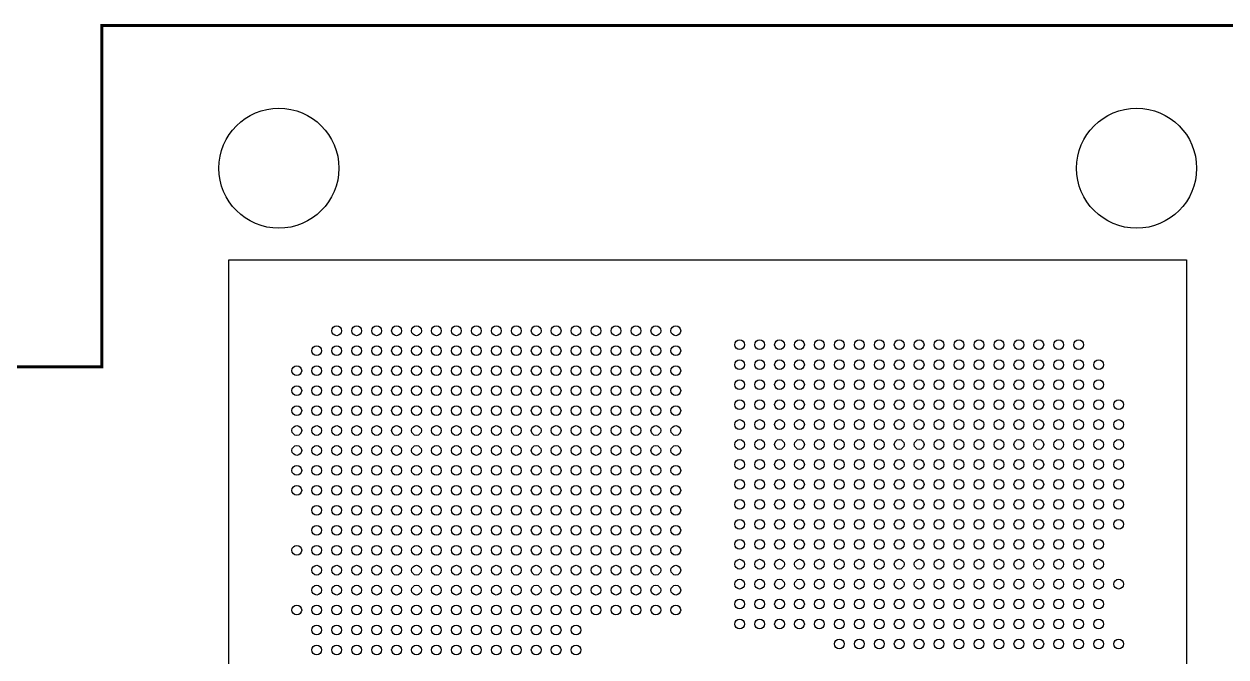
# Model space of a CAD drawing. Extents: x 0 to 344, y -1 to 330.
# Drawn here: x 187.1 to 247.4, y 251.4 to 283.1 of the extents above; entities that cross this region are included whole.
import ezdxf

# ---------------------------------------------------------------- set-up
doc = ezdxf.new("R2010")
doc.units = 0
doc.layers.add('PACKAGE_GEOMETRY_SILKSCREEN_TOP', color=3, linetype='CONTINUOUS')
doc.layers.add('PIN_TOP', color=4, linetype='CONTINUOUS')

msp = doc.modelspace()

# ---------------------------------------------------------------- linework, layer by layer
at = {"layer": 'PACKAGE_GEOMETRY_SILKSCREEN_TOP', "const_width": 0.1524}
msp.add_lwpolyline([(221.410784, 283.073602), (191.03086, 283.073602), (191.03086, 265.973814), (180.530754, 265.973814), (180.530754, 250.97359), (184.030874, 250.97359), (188.190886, 193.773806), (251.790708, 193.773806), (251.790708, 283.073602)], close=True, dxfattribs=at)
at = {"layer": 'PACKAGE_GEOMETRY_SILKSCREEN_TOP'}
msp.add_lwpolyline([(245.410736, 207.523588), (197.410832, 207.523588), (197.410832, 271.323816), (245.410736, 271.323816)], close=True, dxfattribs=at)
at = {"layer": 'PIN_TOP'}
for centre, radius in [((199.9107, 275.923756), 3.0099), ((242.910868, 275.923756), 3.0099), ((202.810872, 267.773658), 0.24511), ((203.81087, 267.773658), 0.24511), ((204.810868, 267.773658), 0.24511), ((205.810866, 267.773658), 0.24511), ((206.810864, 267.773658), 0.24511), ((207.810862, 267.773658), 0.24511), ((208.81086, 267.773658), 0.24511), ((209.810858, 267.773658), 0.24511), ((210.810856, 267.773658), 0.24511), ((211.810854, 267.773658), 0.24511), ((212.810852, 267.773658), 0.24511), ((213.81085, 267.773658), 0.24511), ((214.810848, 267.773658), 0.24511), ((215.810846, 267.773658), 0.24511), ((216.810844, 267.773658), 0.24511), ((217.810842, 267.773658), 0.24511), ((218.81084, 267.773658), 0.24511), ((219.810838, 267.773658), 0.24511), ((201.810874, 266.77366), 0.24511), ((202.810872, 266.77366), 0.24511), ((203.81087, 266.77366), 0.24511), ((204.810868, 266.77366), 0.24511), ((205.810866, 266.77366), 0.24511), ((206.810864, 266.77366), 0.24511), ((207.810862, 266.77366), 0.24511), ((208.81086, 266.77366), 0.24511), ((209.810858, 266.77366), 0.24511), ((210.810856, 266.77366), 0.24511), ((211.810854, 266.77366), 0.24511), ((212.810852, 266.77366), 0.24511), ((213.81085, 266.77366), 0.24511), ((214.810848, 266.77366), 0.24511), ((215.810846, 266.77366), 0.24511), ((216.810844, 266.77366), 0.24511), ((217.810842, 266.77366), 0.24511), ((218.81084, 266.77366), 0.24511), ((219.810838, 266.77366), 0.24511), ((223.01073, 267.073634), 0.24511), ((224.010728, 267.073634), 0.24511), ((225.010726, 267.073634), 0.24511), ((226.010724, 267.073634), 0.24511), ((227.010722, 267.073634), 0.24511), ((228.01072, 267.073634), 0.24511), ((229.010718, 267.073634), 0.24511), ((230.010716, 267.073634), 0.24511), ((231.010714, 267.073634), 0.24511), ((232.010712, 267.073634), 0.24511), ((233.01071, 267.073634), 0.24511), ((234.010708, 267.073634), 0.24511), ((235.010706, 267.073634), 0.24511), ((236.010704, 267.073634), 0.24511), ((237.010702, 267.073634), 0.24511), ((238.0107, 267.073634), 0.24511), ((239.010698, 267.073634), 0.24511), ((240.010696, 267.073634), 0.24511), ((200.810876, 265.773662), 0.24511), ((201.810874, 265.773662), 0.24511), ((202.810872, 265.773662), 0.24511), ((203.81087, 265.773662), 0.24511), ((204.810868, 265.773662), 0.24511), ((205.810866, 265.773662), 0.24511), ((206.810864, 265.773662), 0.24511), ((207.810862, 265.773662), 0.24511), ((208.81086, 265.773662), 0.24511), ((209.810858, 265.773662), 0.24511), ((210.810856, 265.773662), 0.24511), ((211.810854, 265.773662), 0.24511), ((212.810852, 265.773662), 0.24511), ((213.81085, 265.773662), 0.24511), ((214.810848, 265.773662), 0.24511), ((215.810846, 265.773662), 0.24511), ((216.810844, 265.773662), 0.24511), ((217.810842, 265.773662), 0.24511), ((218.81084, 265.773662), 0.24511), ((219.810838, 265.773662), 0.24511), ((223.01073, 266.073636), 0.24511), ((224.010728, 266.073636), 0.24511), ((225.010726, 266.073636), 0.24511), ((226.010724, 266.073636), 0.24511), ((227.010722, 266.073636), 0.24511), ((228.01072, 266.073636), 0.24511), ((229.010718, 266.073636), 0.24511), ((230.010716, 266.073636), 0.24511), ((231.010714, 266.073636), 0.24511), ((232.010712, 266.073636), 0.24511), ((233.01071, 266.073636), 0.24511), ((234.010708, 266.073636), 0.24511), ((235.010706, 266.073636), 0.24511), ((236.010704, 266.073636), 0.24511), ((237.010702, 266.073636), 0.24511), ((238.0107, 266.073636), 0.24511), ((239.010698, 266.073636), 0.24511), ((240.010696, 266.073636), 0.24511), ((241.010694, 266.073636), 0.24511), ((223.01073, 265.073638), 0.24511), ((224.010728, 265.073638), 0.24511), ((225.010726, 265.073638), 0.24511), ((226.010724, 265.073638), 0.24511), ((227.010722, 265.073638), 0.24511), ((228.01072, 265.073638), 0.24511), ((229.010718, 265.073638), 0.24511), ((230.010716, 265.073638), 0.24511), ((231.010714, 265.073638), 0.24511), ((232.010712, 265.073638), 0.24511), ((233.01071, 265.073638), 0.24511), ((234.010708, 265.073638), 0.24511), ((235.010706, 265.073638), 0.24511), ((236.010704, 265.073638), 0.24511), ((237.010702, 265.073638), 0.24511), ((238.0107, 265.073638), 0.24511), ((239.010698, 265.073638), 0.24511), ((240.010696, 265.073638), 0.24511), ((241.010694, 265.073638), 0.24511), ((200.810876, 264.773664), 0.24511), ((201.810874, 264.773664), 0.24511), ((202.810872, 264.773664), 0.24511), ((203.81087, 264.773664), 0.24511), ((204.810868, 264.773664), 0.24511), ((205.810866, 264.773664), 0.24511), ((206.810864, 264.773664), 0.24511), ((207.810862, 264.773664), 0.24511), ((208.81086, 264.773664), 0.24511), ((209.810858, 264.773664), 0.24511), ((210.810856, 264.773664), 0.24511), ((211.810854, 264.773664), 0.24511), ((212.810852, 264.773664), 0.24511), ((213.81085, 264.773664), 0.24511), ((214.810848, 264.773664), 0.24511), ((215.810846, 264.773664), 0.24511), ((216.810844, 264.773664), 0.24511), ((217.810842, 264.773664), 0.24511), ((218.81084, 264.773664), 0.24511), ((219.810838, 264.773664), 0.24511), ((200.810876, 263.773666), 0.24511), ((201.810874, 263.773666), 0.24511), ((202.810872, 263.773666), 0.24511), ((203.81087, 263.773666), 0.24511), ((204.810868, 263.773666), 0.24511), ((205.810866, 263.773666), 0.24511), ((206.810864, 263.773666), 0.24511), ((207.810862, 263.773666), 0.24511), ((208.81086, 263.773666), 0.24511), ((209.810858, 263.773666), 0.24511), ((210.810856, 263.773666), 0.24511), ((211.810854, 263.773666), 0.24511), ((212.810852, 263.773666), 0.24511), ((213.81085, 263.773666), 0.24511), ((214.810848, 263.773666), 0.24511), ((215.810846, 263.773666), 0.24511), ((216.810844, 263.773666), 0.24511), ((217.810842, 263.773666), 0.24511), ((218.81084, 263.773666), 0.24511), ((219.810838, 263.773666), 0.24511), ((223.01073, 264.07364), 0.24511), ((224.010728, 264.07364), 0.24511), ((225.010726, 264.07364), 0.24511), ((226.010724, 264.07364), 0.24511), ((227.010722, 264.07364), 0.24511), ((228.01072, 264.07364), 0.24511), ((229.010718, 264.07364), 0.24511), ((230.010716, 264.07364), 0.24511), ((231.010714, 264.07364), 0.24511), ((232.010712, 264.07364), 0.24511), ((233.01071, 264.07364), 0.24511), ((234.010708, 264.07364), 0.24511), ((235.010706, 264.07364), 0.24511), ((236.010704, 264.07364), 0.24511), ((237.010702, 264.07364), 0.24511), ((238.0107, 264.07364), 0.24511), ((239.010698, 264.07364), 0.24511), ((240.010696, 264.07364), 0.24511), ((241.010694, 264.07364), 0.24511), ((242.010692, 264.07364), 0.24511), ((200.810876, 262.773668), 0.24511), ((201.810874, 262.773668), 0.24511), ((202.810872, 262.773668), 0.24511), ((203.81087, 262.773668), 0.24511), ((204.810868, 262.773668), 0.24511), ((205.810866, 262.773668), 0.24511), ((206.810864, 262.773668), 0.24511), ((207.810862, 262.773668), 0.24511), ((208.81086, 262.773668), 0.24511), ((209.810858, 262.773668), 0.24511), ((210.810856, 262.773668), 0.24511), ((211.810854, 262.773668), 0.24511), ((212.810852, 262.773668), 0.24511), ((213.81085, 262.773668), 0.24511), ((214.810848, 262.773668), 0.24511), ((215.810846, 262.773668), 0.24511), ((216.810844, 262.773668), 0.24511), ((217.810842, 262.773668), 0.24511), ((218.81084, 262.773668), 0.24511), ((219.810838, 262.773668), 0.24511), ((223.01073, 263.073642), 0.24511), ((224.010728, 263.073642), 0.24511), ((225.010726, 263.073642), 0.24511), ((226.010724, 263.073642), 0.24511), ((227.010722, 263.073642), 0.24511), ((228.01072, 263.073642), 0.24511), ((229.010718, 263.073642), 0.24511), ((230.010716, 263.073642), 0.24511), ((231.010714, 263.073642), 0.24511), ((232.010712, 263.073642), 0.24511), ((233.01071, 263.073642), 0.24511), ((234.010708, 263.073642), 0.24511), ((235.010706, 263.073642), 0.24511), ((236.010704, 263.073642), 0.24511), ((237.010702, 263.073642), 0.24511), ((238.0107, 263.073642), 0.24511), ((239.010698, 263.073642), 0.24511), ((240.010696, 263.073642), 0.24511), ((241.010694, 263.073642), 0.24511), ((242.010692, 263.073642), 0.24511), ((223.01073, 262.073644), 0.24511), ((224.010728, 262.073644), 0.24511), ((225.010726, 262.073644), 0.24511), ((226.010724, 262.073644), 0.24511), ((227.010722, 262.073644), 0.24511), ((228.01072, 262.073644), 0.24511), ((229.010718, 262.073644), 0.24511), ((230.010716, 262.073644), 0.24511), ((231.010714, 262.073644), 0.24511), ((232.010712, 262.073644), 0.24511), ((233.01071, 262.073644), 0.24511), ((234.010708, 262.073644), 0.24511), ((235.010706, 262.073644), 0.24511), ((236.010704, 262.073644), 0.24511), ((237.010702, 262.073644), 0.24511), ((238.0107, 262.073644), 0.24511), ((239.010698, 262.073644), 0.24511), ((240.010696, 262.073644), 0.24511), ((241.010694, 262.073644), 0.24511), ((242.010692, 262.073644), 0.24511), ((200.810876, 261.77367), 0.24511), ((201.810874, 261.77367), 0.24511), ((202.810872, 261.77367), 0.24511), ((203.81087, 261.77367), 0.24511), ((204.810868, 261.77367), 0.24511), ((205.810866, 261.77367), 0.24511), ((206.810864, 261.77367), 0.24511), ((207.810862, 261.77367), 0.24511), ((208.81086, 261.77367), 0.24511), ((209.810858, 261.77367), 0.24511), ((210.810856, 261.77367), 0.24511), ((211.810854, 261.77367), 0.24511), ((212.810852, 261.77367), 0.24511), ((213.81085, 261.77367), 0.24511), ((214.810848, 261.77367), 0.24511), ((215.810846, 261.77367), 0.24511), ((216.810844, 261.77367), 0.24511), ((217.810842, 261.77367), 0.24511), ((218.81084, 261.77367), 0.24511), ((219.810838, 261.77367), 0.24511), ((200.810876, 260.773672), 0.24511), ((201.810874, 260.773672), 0.24511), ((202.810872, 260.773672), 0.24511), ((203.81087, 260.773672), 0.24511), ((204.810868, 260.773672), 0.24511), ((205.810866, 260.773672), 0.24511), ((206.810864, 260.773672), 0.24511), ((207.810862, 260.773672), 0.24511), ((208.81086, 260.773672), 0.24511), ((209.810858, 260.773672), 0.24511), ((210.810856, 260.773672), 0.24511), ((211.810854, 260.773672), 0.24511), ((212.810852, 260.773672), 0.24511), ((213.81085, 260.773672), 0.24511), ((214.810848, 260.773672), 0.24511), ((215.810846, 260.773672), 0.24511), ((216.810844, 260.773672), 0.24511), ((217.810842, 260.773672), 0.24511), ((218.81084, 260.773672), 0.24511), ((219.810838, 260.773672), 0.24511), ((223.01073, 261.073646), 0.24511), ((224.010728, 261.073646), 0.24511), ((225.010726, 261.073646), 0.24511), ((226.010724, 261.073646), 0.24511), ((227.010722, 261.073646), 0.24511), ((228.01072, 261.073646), 0.24511), ((229.010718, 261.073646), 0.24511), ((230.010716, 261.073646), 0.24511), ((231.010714, 261.073646), 0.24511), ((232.010712, 261.073646), 0.24511), ((233.01071, 261.073646), 0.24511), ((234.010708, 261.073646), 0.24511), ((235.010706, 261.073646), 0.24511), ((236.010704, 261.073646), 0.24511), ((237.010702, 261.073646), 0.24511), ((238.0107, 261.073646), 0.24511), ((239.010698, 261.073646), 0.24511), ((240.010696, 261.073646), 0.24511), ((241.010694, 261.073646), 0.24511), ((242.010692, 261.073646), 0.24511), ((223.01073, 260.073648), 0.24511), ((224.010728, 260.073648), 0.24511), ((225.010726, 260.073648), 0.24511), ((226.010724, 260.073648), 0.24511), ((227.010722, 260.073648), 0.24511), ((228.01072, 260.073648), 0.24511), ((229.010718, 260.073648), 0.24511), ((230.010716, 260.073648), 0.24511), ((231.010714, 260.073648), 0.24511), ((232.010712, 260.073648), 0.24511), ((233.01071, 260.073648), 0.24511), ((234.010708, 260.073648), 0.24511), ((235.010706, 260.073648), 0.24511), ((236.010704, 260.073648), 0.24511), ((237.010702, 260.073648), 0.24511), ((238.0107, 260.073648), 0.24511), ((239.010698, 260.073648), 0.24511), ((240.010696, 260.073648), 0.24511), ((241.010694, 260.073648), 0.24511), ((242.010692, 260.073648), 0.24511), ((200.810876, 259.773674), 0.24511), ((201.810874, 259.773674), 0.24511), ((202.810872, 259.773674), 0.24511), ((203.81087, 259.773674), 0.24511), ((204.810868, 259.773674), 0.24511), ((205.810866, 259.773674), 0.24511), ((206.810864, 259.773674), 0.24511), ((207.810862, 259.773674), 0.24511), ((208.81086, 259.773674), 0.24511), ((209.810858, 259.773674), 0.24511), ((210.810856, 259.773674), 0.24511), ((211.810854, 259.773674), 0.24511), ((212.810852, 259.773674), 0.24511), ((213.81085, 259.773674), 0.24511), ((214.810848, 259.773674), 0.24511), ((215.810846, 259.773674), 0.24511), ((216.810844, 259.773674), 0.24511), ((217.810842, 259.773674), 0.24511), ((218.81084, 259.773674), 0.24511), ((219.810838, 259.773674), 0.24511), ((223.01073, 259.07365), 0.24511), ((224.010728, 259.07365), 0.24511), ((225.010726, 259.07365), 0.24511), ((226.010724, 259.07365), 0.24511), ((227.010722, 259.07365), 0.24511), ((228.01072, 259.07365), 0.24511), ((229.010718, 259.07365), 0.24511), ((230.010716, 259.07365), 0.24511), ((231.010714, 259.07365), 0.24511), ((232.010712, 259.07365), 0.24511), ((233.01071, 259.07365), 0.24511), ((234.010708, 259.07365), 0.24511), ((235.010706, 259.07365), 0.24511), ((236.010704, 259.07365), 0.24511), ((237.010702, 259.07365), 0.24511), ((238.0107, 259.07365), 0.24511), ((239.010698, 259.07365), 0.24511), ((240.010696, 259.07365), 0.24511), ((241.010694, 259.07365), 0.24511), ((242.010692, 259.07365), 0.24511), ((201.810874, 258.773676), 0.24511), ((202.810872, 258.773676), 0.24511), ((203.81087, 258.773676), 0.24511), ((204.810868, 258.773676), 0.24511), ((205.810866, 258.773676), 0.24511), ((206.810864, 258.773676), 0.24511), ((207.810862, 258.773676), 0.24511), ((208.81086, 258.773676), 0.24511), ((209.810858, 258.773676), 0.24511), ((210.810856, 258.773676), 0.24511), ((211.810854, 258.773676), 0.24511), ((212.810852, 258.773676), 0.24511), ((213.81085, 258.773676), 0.24511), ((214.810848, 258.773676), 0.24511), ((215.810846, 258.773676), 0.24511), ((216.810844, 258.773676), 0.24511), ((217.810842, 258.773676), 0.24511), ((218.81084, 258.773676), 0.24511), ((219.810838, 258.773676), 0.24511), ((201.810874, 257.773678), 0.24511), ((202.810872, 257.773678), 0.24511), ((203.81087, 257.773678), 0.24511), ((204.810868, 257.773678), 0.24511), ((205.810866, 257.773678), 0.24511), ((206.810864, 257.773678), 0.24511), ((207.810862, 257.773678), 0.24511), ((208.81086, 257.773678), 0.24511), ((209.810858, 257.773678), 0.24511), ((210.810856, 257.773678), 0.24511), ((211.810854, 257.773678), 0.24511), ((212.810852, 257.773678), 0.24511), ((213.81085, 257.773678), 0.24511), ((214.810848, 257.773678), 0.24511), ((215.810846, 257.773678), 0.24511), ((216.810844, 257.773678), 0.24511), ((217.810842, 257.773678), 0.24511), ((218.81084, 257.773678), 0.24511), ((219.810838, 257.773678), 0.24511), ((223.01073, 258.073652), 0.24511), ((224.010728, 258.073652), 0.24511), ((225.010726, 258.073652), 0.24511), ((226.010724, 258.073652), 0.24511), ((227.010722, 258.073652), 0.24511), ((228.01072, 258.073652), 0.24511), ((229.010718, 258.073652), 0.24511), ((230.010716, 258.073652), 0.24511), ((231.010714, 258.073652), 0.24511), ((232.010712, 258.073652), 0.24511), ((233.01071, 258.073652), 0.24511), ((234.010708, 258.073652), 0.24511), ((235.010706, 258.073652), 0.24511), ((236.010704, 258.073652), 0.24511), ((237.010702, 258.073652), 0.24511), ((238.0107, 258.073652), 0.24511), ((239.010698, 258.073652), 0.24511), ((240.010696, 258.073652), 0.24511), ((241.010694, 258.073652), 0.24511), ((242.010692, 258.073652), 0.24511), ((223.01073, 257.073654), 0.24511), ((224.010728, 257.073654), 0.24511), ((225.010726, 257.073654), 0.24511), ((226.010724, 257.073654), 0.24511), ((227.010722, 257.073654), 0.24511), ((228.01072, 257.073654), 0.24511), ((229.010718, 257.073654), 0.24511), ((230.010716, 257.073654), 0.24511), ((231.010714, 257.073654), 0.24511), ((232.010712, 257.073654), 0.24511), ((233.01071, 257.073654), 0.24511), ((234.010708, 257.073654), 0.24511), ((235.010706, 257.073654), 0.24511), ((236.010704, 257.073654), 0.24511), ((237.010702, 257.073654), 0.24511), ((238.0107, 257.073654), 0.24511), ((239.010698, 257.073654), 0.24511), ((240.010696, 257.073654), 0.24511), ((241.010694, 257.073654), 0.24511), ((200.810876, 256.77368), 0.24511), ((201.810874, 256.77368), 0.24511), ((202.810872, 256.77368), 0.24511), ((203.81087, 256.77368), 0.24511), ((204.810868, 256.77368), 0.24511), ((205.810866, 256.77368), 0.24511), ((206.810864, 256.77368), 0.24511), ((207.810862, 256.77368), 0.24511), ((208.81086, 256.77368), 0.24511), ((209.810858, 256.77368), 0.24511), ((210.810856, 256.77368), 0.24511), ((211.810854, 256.77368), 0.24511), ((212.810852, 256.77368), 0.24511), ((213.81085, 256.77368), 0.24511), ((214.810848, 256.77368), 0.24511), ((215.810846, 256.77368), 0.24511), ((216.810844, 256.77368), 0.24511), ((217.810842, 256.77368), 0.24511), ((218.81084, 256.77368), 0.24511), ((219.810838, 256.77368), 0.24511), ((223.01073, 256.073656), 0.24511), ((224.010728, 256.073656), 0.24511), ((225.010726, 256.073656), 0.24511), ((226.010724, 256.073656), 0.24511), ((227.010722, 256.073656), 0.24511), ((228.01072, 256.073656), 0.24511), ((229.010718, 256.073656), 0.24511), ((230.010716, 256.073656), 0.24511), ((231.010714, 256.073656), 0.24511), ((232.010712, 256.073656), 0.24511), ((233.01071, 256.073656), 0.24511), ((234.010708, 256.073656), 0.24511), ((235.010706, 256.073656), 0.24511), ((236.010704, 256.073656), 0.24511), ((237.010702, 256.073656), 0.24511), ((238.0107, 256.073656), 0.24511), ((239.010698, 256.073656), 0.24511), ((240.010696, 256.073656), 0.24511), ((241.010694, 256.073656), 0.24511), ((201.810874, 255.773682), 0.24511), ((202.810872, 255.773682), 0.24511), ((203.81087, 255.773682), 0.24511), ((204.810868, 255.773682), 0.24511), ((205.810866, 255.773682), 0.24511), ((206.810864, 255.773682), 0.24511), ((207.810862, 255.773682), 0.24511), ((208.81086, 255.773682), 0.24511), ((209.810858, 255.773682), 0.24511), ((210.810856, 255.773682), 0.24511), ((211.810854, 255.773682), 0.24511), ((212.810852, 255.773682), 0.24511), ((213.81085, 255.773682), 0.24511), ((214.810848, 255.773682), 0.24511), ((215.810846, 255.773682), 0.24511), ((216.810844, 255.773682), 0.24511), ((217.810842, 255.773682), 0.24511), ((218.81084, 255.773682), 0.24511), ((219.810838, 255.773682), 0.24511), ((201.810874, 254.773684), 0.24511), ((202.810872, 254.773684), 0.24511), ((203.81087, 254.773684), 0.24511), ((204.810868, 254.773684), 0.24511), ((205.810866, 254.773684), 0.24511), ((206.810864, 254.773684), 0.24511), ((207.810862, 254.773684), 0.24511), ((208.81086, 254.773684), 0.24511), ((209.810858, 254.773684), 0.24511), ((210.810856, 254.773684), 0.24511), ((211.810854, 254.773684), 0.24511), ((212.810852, 254.773684), 0.24511), ((213.81085, 254.773684), 0.24511), ((214.810848, 254.773684), 0.24511), ((215.810846, 254.773684), 0.24511), ((216.810844, 254.773684), 0.24511), ((217.810842, 254.773684), 0.24511), ((218.81084, 254.773684), 0.24511), ((219.810838, 254.773684), 0.24511), ((223.01073, 255.073658), 0.24511), ((224.010728, 255.073658), 0.24511), ((225.010726, 255.073658), 0.24511), ((226.010724, 255.073658), 0.24511), ((227.010722, 255.073658), 0.24511), ((228.01072, 255.073658), 0.24511), ((229.010718, 255.073658), 0.24511), ((230.010716, 255.073658), 0.24511), ((231.010714, 255.073658), 0.24511), ((232.010712, 255.073658), 0.24511), ((233.01071, 255.073658), 0.24511), ((234.010708, 255.073658), 0.24511), ((235.010706, 255.073658), 0.24511), ((236.010704, 255.073658), 0.24511), ((237.010702, 255.073658), 0.24511), ((238.0107, 255.073658), 0.24511), ((239.010698, 255.073658), 0.24511), ((240.010696, 255.073658), 0.24511), ((241.010694, 255.073658), 0.24511), ((242.010692, 255.073658), 0.24511), ((223.01073, 254.07366), 0.24511), ((224.010728, 254.07366), 0.24511), ((225.010726, 254.07366), 0.24511), ((226.010724, 254.07366), 0.24511), ((227.010722, 254.07366), 0.24511), ((228.01072, 254.07366), 0.24511), ((229.010718, 254.07366), 0.24511), ((230.010716, 254.07366), 0.24511), ((231.010714, 254.07366), 0.24511), ((232.010712, 254.07366), 0.24511), ((233.01071, 254.07366), 0.24511), ((234.010708, 254.07366), 0.24511), ((235.010706, 254.07366), 0.24511), ((236.010704, 254.07366), 0.24511), ((237.010702, 254.07366), 0.24511), ((238.0107, 254.07366), 0.24511), ((239.010698, 254.07366), 0.24511), ((240.010696, 254.07366), 0.24511), ((241.010694, 254.07366), 0.24511), ((200.810876, 253.773686), 0.24511), ((201.810874, 253.773686), 0.24511), ((202.810872, 253.773686), 0.24511), ((203.81087, 253.773686), 0.24511), ((204.810868, 253.773686), 0.24511), ((205.810866, 253.773686), 0.24511), ((206.810864, 253.773686), 0.24511), ((207.810862, 253.773686), 0.24511), ((208.81086, 253.773686), 0.24511), ((209.810858, 253.773686), 0.24511), ((210.810856, 253.773686), 0.24511), ((211.810854, 253.773686), 0.24511), ((212.810852, 253.773686), 0.24511), ((213.81085, 253.773686), 0.24511), ((214.810848, 253.773686), 0.24511), ((215.810846, 253.773686), 0.24511), ((216.810844, 253.773686), 0.24511), ((217.810842, 253.773686), 0.24511), ((218.81084, 253.773686), 0.24511), ((219.810838, 253.773686), 0.24511), ((223.01073, 253.073662), 0.24511), ((224.010728, 253.073662), 0.24511), ((225.010726, 253.073662), 0.24511), ((226.010724, 253.073662), 0.24511), ((227.010722, 253.073662), 0.24511), ((228.01072, 253.073662), 0.24511), ((229.010718, 253.073662), 0.24511), ((230.010716, 253.073662), 0.24511), ((231.010714, 253.073662), 0.24511), ((232.010712, 253.073662), 0.24511), ((233.01071, 253.073662), 0.24511), ((234.010708, 253.073662), 0.24511), ((235.010706, 253.073662), 0.24511), ((236.010704, 253.073662), 0.24511), ((237.010702, 253.073662), 0.24511), ((238.0107, 253.073662), 0.24511), ((239.010698, 253.073662), 0.24511), ((240.010696, 253.073662), 0.24511), ((241.010694, 253.073662), 0.24511), ((201.810874, 252.773688), 0.24511), ((202.810872, 252.773688), 0.24511), ((203.81087, 252.773688), 0.24511), ((204.810868, 252.773688), 0.24511), ((205.810866, 252.773688), 0.24511), ((206.810864, 252.773688), 0.24511), ((207.810862, 252.773688), 0.24511), ((208.81086, 252.773688), 0.24511), ((209.810858, 252.773688), 0.24511), ((210.810856, 252.773688), 0.24511), ((211.810854, 252.773688), 0.24511), ((212.810852, 252.773688), 0.24511), ((213.81085, 252.773688), 0.24511), ((214.810848, 252.773688), 0.24511), ((201.810874, 251.77369), 0.24511), ((202.810872, 251.77369), 0.24511), ((203.81087, 251.77369), 0.24511), ((204.810868, 251.77369), 0.24511), ((205.810866, 251.77369), 0.24511), ((206.810864, 251.77369), 0.24511), ((207.810862, 251.77369), 0.24511), ((208.81086, 251.77369), 0.24511), ((209.810858, 251.77369), 0.24511), ((210.810856, 251.77369), 0.24511), ((211.810854, 251.77369), 0.24511), ((212.810852, 251.77369), 0.24511), ((213.81085, 251.77369), 0.24511), ((214.810848, 251.77369), 0.24511), ((228.01072, 252.073664), 0.24511), ((229.010718, 252.073664), 0.24511), ((230.010716, 252.073664), 0.24511), ((231.010714, 252.073664), 0.24511), ((232.010712, 252.073664), 0.24511), ((233.01071, 252.073664), 0.24511), ((234.010708, 252.073664), 0.24511), ((235.010706, 252.073664), 0.24511), ((236.010704, 252.073664), 0.24511), ((237.010702, 252.073664), 0.24511), ((238.0107, 252.073664), 0.24511), ((239.010698, 252.073664), 0.24511), ((240.010696, 252.073664), 0.24511), ((241.010694, 252.073664), 0.24511), ((242.010692, 252.073664), 0.24511)]:
    msp.add_circle(centre, radius, dxfattribs=at)

doc.saveas('drawing.dxf')
